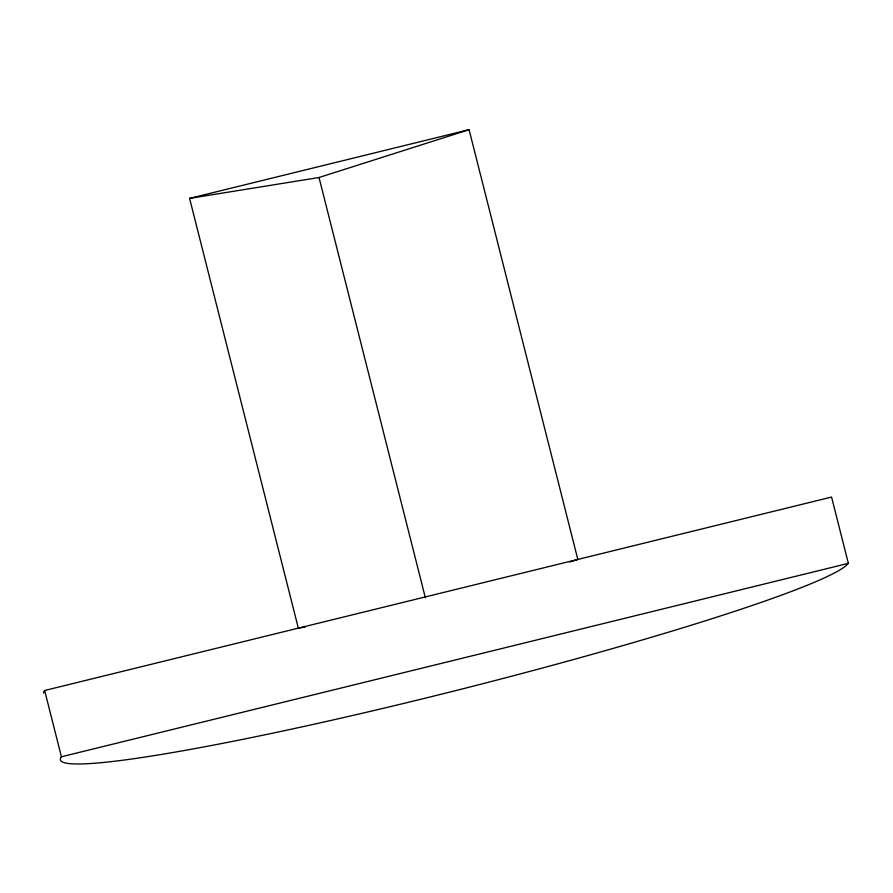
<?xml version="1.0" encoding="UTF-8"?>
<svg xmlns="http://www.w3.org/2000/svg" width="893" height="893" viewBox="0 0 893 893"><rect width="100%" height="100%" fill="white"/><g stroke="black" fill="none" stroke-linecap="round" stroke-linejoin="round"><path stroke-width="1.34" d="M305.216 627.031L298.329 628.136L189.584 198.38L319.013 177.506L469.082 129.675L577.827 559.442L569.857 561.976M189.584 198.38L469.082 129.675M44.65 690.501L831.573 497.066L848.35 563.349A406.907 29.804 -14.2 0 1 425.727 698.058A406.907 29.804 -14.2 0 1 61.427 756.784L44.65 690.501A406.907 29.804 -14.2 0 0 43.567 693.068M61.427 756.784L848.35 563.349M319.013 177.506L425.369 597.808"/></g></svg>
